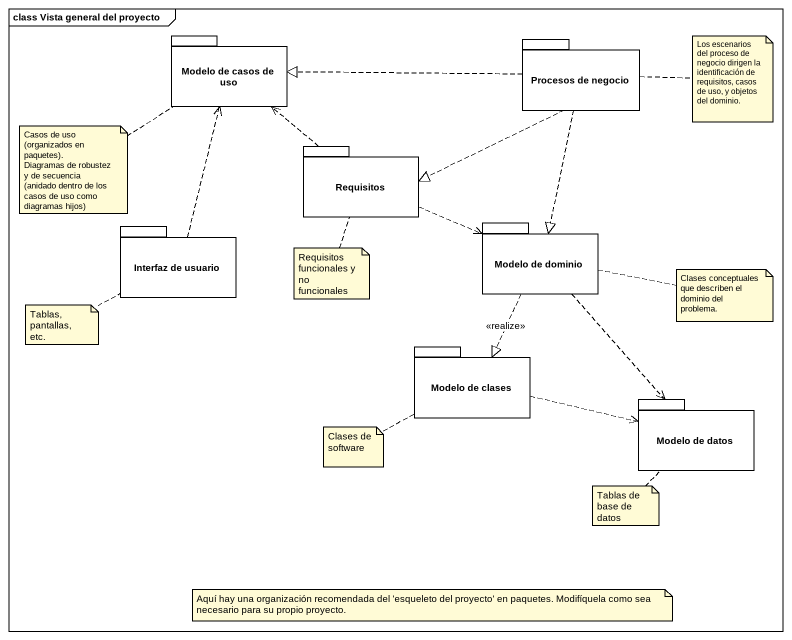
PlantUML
@startuml
mainframe class Vista general del proyecto
package "Modelo de casos de uso" as Modelo_de_casos_de_uso {
}
package "Procesos de negocio" as Procesos_de_negocio {
}
package Requisitos {
}
package "Modelo de dominio" as Modelo_de_dominio {
}
package "Interfaz de usuario" as Interfaz_de_usuario {
}
package "Modelo de clases" as Modelo_de_clases {
}
package "Modelo de datos" as Modelo_de_datos {
}
Procesos_de_negocio .left.|> Modelo_de_casos_de_uso
Procesos_de_negocio .left.|> Requisitos
Procesos_de_negocio ..|> Modelo_de_dominio
Requisitos .up.> Modelo_de_casos_de_uso
Requisitos .right.> Modelo_de_dominio
Modelo_de_dominio ..|> Modelo_de_clases : <<realize>>
Modelo_de_dominio ..> Modelo_de_datos
Interfaz_de_usuario .up.> Modelo_de_casos_de_uso
Modelo_de_clases .right.> Modelo_de_datos
note right of Procesos_de_negocio : Los escenarios del proceso de negocio dirigen la identificación de requisitos, casos de uso, y objetos del dominio.
note bottom of Modelo_de_casos_de_uso
  Casos de uso (organizados en paquetes).
  Diagramas de robustez y de secuencia
  (anidado dentro de los casos de uso como diagramas hijos)
end note
note bottom of Requisitos : Requisitos funcionales y no funcionales
note left of Interfaz_de_usuario : Tablas, pantallas, etc.
note right of Modelo_de_dominio : Clases conceptuales que describen el dominio del problema.
note left of Modelo_de_clases : Clases de software
note bottom of Modelo_de_datos : Tablas de base de datos
note as N8
  Aquí hay una organización recomendada del 'esqueleto del proyecto' en paquetes. Modifíquela como sea necesario para su propio proyecto.
end note
@enduml
